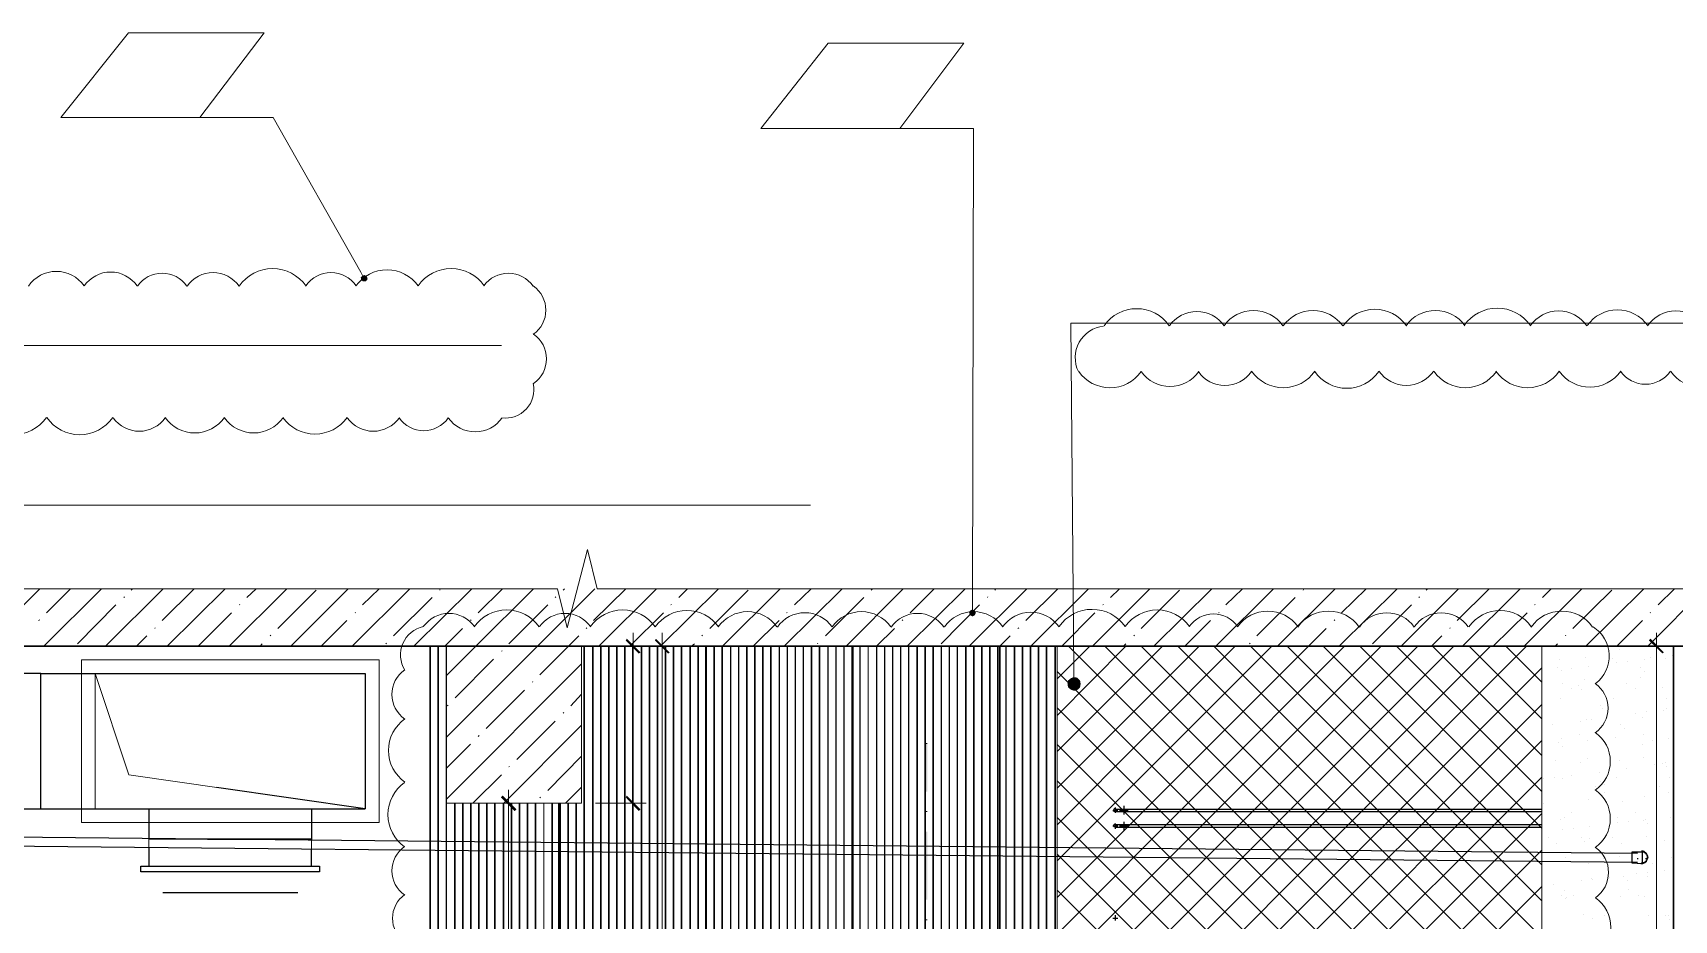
# Model space of a CAD drawing. Header units: millimetres. Extents: x -356862 to 418287, y 0 to 839748.
# Drawn here: x 401049 to 407259, y 763220 to 766574 of the extents above; entities that cross this region are included whole.
import ezdxf

# ---------------------------------------------------------------- set-up
doc = ezdxf.new("R2010")
doc.units = ezdxf.units.MM
doc.layers.add('PDF _Геометрия', color=7, linetype='Continuous', true_color=0xbababa)
doc.layers.add('PDF _Сплошная заливка', color=7, linetype='Continuous', true_color=0xf50000)

msp = doc.modelspace()

# ---------------------------------------------------------------- linework, layer by layer
at = {"layer": 'PDF _Геометрия', "color": 1, "lineweight": 20}
for points in [[(401155.2763, 766253.7955), (401681.3587, 766253.7955), (401923.833, 766574.2078), (401410.7402, 766574.2078)], [(403803.0082, 766212.6614), (404329.0907, 766212.6614), (404571.5649, 766535.2388), (404058.4721, 766535.2388)]]:
    msp.add_lwpolyline(points, close=True, dxfattribs=at)
for points in [[(402296.2041, 765656.2697), (402289.7093, 765669.2594), (401958.4721, 766253.7955), (401703.0082, 766253.7955), (401332.802, 766253.7955)], [(404604.0391, 764394.1047), (404604.0391, 764407.0944), (404608.369, 766212.6614), (404350.7402, 766212.6614), (403980.534, 766212.6614)]]:
    msp.add_lwpolyline(points, dxfattribs=at)
for points in [[(401443.7671, 765617.7259, 0.520540055), (401243.3764, 765617.7259, 0.520539899), (401032.3796, 765617.1215)], [(402083.0744, 765616.8678, 0.520539998), (401829.4827, 765616.8678, 0.520540103), (401632.691, 765616.484)], [(405777.9877, 765467.1291, 0.520539888), (405556.3166, 765467.1291, 0.520540102), (405349.0692, 765466.4916)], [(405005.7969, 765293.9422, 0.520540086), (405241.9943, 765293.6554, 0.520539929), (405460.1187, 765293.6554)], [(406584.5019, 765294.8652, 0.520539923), (406823.9067, 765294.8652, 0.520539939), (407056.346, 765295.184)], [(402434.7451, 765118.6387, 0.52053993), (402620.9488, 765118.6387, 0.52053993), (402824.6699, 765118.9254)], [(403643.4675, 764328.0343, 0.520539923), (403404.0627, 764328.0343, 0.520539925), (403158.0307, 764328.353)], [(404294.9364, 764328.3199, 0.520539888), (404073.2653, 764328.3199, 0.520540102), (403866.02, 764327.6825)], [(405424.899, 764329.2761, 0.520539885), (405181.9474, 764329.2761, 0.520539882), (404931.5878, 764329.5948)], [(406960.5913, 763079.3933, 0.520540001), (406960.5913, 763304.6112, 0.520539847), (406961.1626, 763494.7203)]]:
    msp.add_lwpolyline(points, format="xyb", dxfattribs=at)
at = {"layer": 'PDF _Геометрия', "color": 251, "lineweight": 20, "true_color": 0x545454}
for points in [[(404987.235, 764138.6408), (404987.235, 764164.6202), (404976.4103, 765476.579), (405071.668, 765476.579), (409524.967, 765476.579)], [(399245.7917, 763952.4553), (399250.1216, 763976.2697), (399544.5546, 765392.146), (399696.101, 765392.146), (402822.2866, 765392.146)], [(400568.5752, 763227.1975), (400568.5752, 763253.1769), (400568.5752, 764788.1254), (400722.2866, 764788.1254), (403991.3587, 764788.1254)]]:
    msp.add_lwpolyline(points, dxfattribs=at)
at = {"layer": 'PDF _Геометрия', "color": 7, "lineweight": 5}
msp.add_lwpolyline([(408306.101, 764472.0429), (408217.3381, 764472.0429), (403183.833, 764472.0429), (403147.0288, 764621.4243), (403071.2556, 764324.8264), (403034.4515, 764472.0429), (398000.9464, 764472.0429), (397912.1835, 764472.0429)], dxfattribs=at)
at = {"layer": 'PDF _Геометрия', "color": 7, "lineweight": 9}
for points in [[(400858.6783, 764255.548), (401075.1732, 764472.0429)], [(401090.3278, 764255.548), (401308.9876, 764472.0429)], [(401101.1526, 764381.1151), (401192.0804, 764472.0429)], [(401324.1422, 764255.548), (401542.802, 764472.0429)], [(401421.5649, 764467.713), (401425.8948, 764472.0429)], [(401538.4721, 764352.9707), (401659.7093, 764472.0429)], [(401557.9567, 764255.548), (401776.6165, 764472.0429)], [(401791.7711, 764255.548), (402010.4309, 764472.0429)], [(401858.8845, 764439.5687), (401893.5237, 764472.0429)], [(401975.7917, 764322.6614), (402120.8433, 764467.713)], [(402025.5855, 764255.548), (402242.0804, 764472.0429)], [(402257.235, 764255.548), (402475.8948, 764472.0429)], [(402296.2041, 764411.4243), (402358.9876, 764472.0429)], [(402491.0495, 764255.548), (402709.7093, 764472.0429)], [(402588.4721, 764467.713), (402590.6371, 764472.0429)], [(402724.8639, 764255.548), (402943.5237, 764472.0429)], [(402733.5237, 764381.1151), (402826.6165, 764472.0429)], [(402958.6783, 764255.548), (403175.1732, 764472.0429)], [(403056.101, 764467.713), (403060.4309, 764472.0429)], [(403170.8433, 764352.9707), (403292.0804, 764472.0429)], [(403190.3278, 764255.548), (403408.9876, 764472.0429)], [(403424.1422, 764255.548), (403642.802, 764472.0429)], [(403493.4206, 764439.5687), (403525.8948, 764472.0429)], [(403610.3278, 764322.6614), (403755.3794, 764467.713)], [(403657.9567, 764255.548), (403876.6165, 764472.0429)], [(403891.7711, 764255.548), (404110.4309, 764472.0429)], [(403930.7402, 764411.4243), (403993.5237, 764472.0429)], [(404125.5855, 764255.548), (404342.0804, 764472.0429)], [(404220.8433, 764467.713), (404225.1732, 764472.0429)], [(404357.235, 764255.548), (404575.8948, 764472.0429)], [(404368.0598, 764381.1151), (404458.9876, 764472.0429)], [(404591.0495, 764255.548), (404809.7093, 764472.0429)], [(404688.4721, 764467.713), (404692.802, 764472.0429)], [(404805.3794, 764352.9707), (404926.6165, 764472.0429)], [(404824.8639, 764255.548), (405043.5237, 764472.0429)], [(405058.6783, 764255.548), (405275.1732, 764472.0429)], [(405125.7917, 764439.5687), (405160.4309, 764472.0429)], [(405242.6989, 764322.6614), (405387.7505, 764467.713)], [(405290.3278, 764255.548), (405508.9876, 764472.0429)], [(405524.1422, 764255.548), (405742.802, 764472.0429)], [(405563.1113, 764411.4243), (405625.8948, 764472.0429)], [(405757.9567, 764255.548), (405976.6165, 764472.0429)], [(405855.3794, 764467.713), (405857.5443, 764472.0429)], [(405991.7711, 764255.548), (406210.4309, 764472.0429)], [(406000.4309, 764381.1151), (406093.5237, 764472.0429)], [(406225.5855, 764255.548), (406442.0804, 764472.0429)], [(406320.8433, 764467.713), (406325.1732, 764472.0429)], [(406437.7505, 764352.9707), (406558.9876, 764472.0429)], [(406457.235, 764255.548), (406675.8948, 764472.0429)], [(406691.0495, 764255.548), (406909.7093, 764472.0429)], [(406760.3278, 764439.5687), (406792.802, 764472.0429)], [(406875.0701, 764322.6614), (407022.2866, 764467.713)], [(406924.8639, 764255.548), (407143.5237, 764472.0429)], [(407158.6783, 764255.548), (407375.1732, 764472.0429)], [(407197.6474, 764411.4243), (407260.4309, 764472.0429)], [(401218.0598, 764264.2078), (401363.1113, 764411.4243)], [(401393.4206, 764439.5687), (401395.5855, 764441.7336)], [(401830.7402, 764411.4243), (401832.9051, 764413.5893)], [(402268.0598, 764381.1151), (402270.2247, 764383.28)], [(402413.1113, 764294.5171), (402560.3278, 764439.5687)], [(402850.4309, 764264.2078), (402997.6474, 764411.4243)], [(403025.7917, 764439.5687), (403027.9567, 764441.7336)], [(403463.1113, 764411.4243), (403465.2763, 764413.5893)], [(403900.4309, 764381.1151), (403902.5959, 764383.28)], [(404047.6474, 764294.5171), (404192.6989, 764439.5687)], [(404484.967, 764264.2078), (404630.0185, 764411.4243)], [(404660.3278, 764439.5687), (404662.4928, 764441.7336)], [(405097.6474, 764411.4243), (405099.8123, 764413.5893)], [(405534.967, 764381.1151), (405537.1319, 764383.28)], [(405680.0185, 764294.5171), (405825.0701, 764439.5687)], [(406117.3381, 764264.2078), (406264.5546, 764411.4243)], [(406292.6989, 764439.5687), (406294.8639, 764441.7336)], [(406730.0185, 764411.4243), (406732.1835, 764413.5893)], [(407167.3381, 764381.1151), (407169.5031, 764383.28)], [(401070.8433, 764352.9707), (401075.1732, 764355.1357)], [(401510.3278, 764322.6614), (401512.4928, 764324.8264)], [(401674.8639, 764255.548), (401800.4309, 764381.1151)], [(402140.3278, 764255.548), (402237.7505, 764352.9707)], [(402607.9567, 764255.548), (402675.0701, 764322.6614)], [(402705.3794, 764352.9707), (402707.5443, 764355.1357)], [(403142.6989, 764322.6614), (403144.8639, 764324.8264)], [(403307.235, 764255.548), (403434.967, 764381.1151)], [(403774.8639, 764255.548), (403872.2866, 764352.9707)], [(404240.3278, 764255.548), (404309.6062, 764322.6614)], [(404337.7505, 764352.9707), (404339.9154, 764355.1357)], [(404775.0701, 764322.6614), (404779.4, 764324.8264)], [(404941.7711, 764255.548), (405067.3381, 764381.1151)], [(405407.235, 764255.548), (405504.6577, 764352.9707)], [(405874.8639, 764255.548), (405941.9773, 764322.6614)], [(405972.2866, 764352.9707), (405974.4515, 764355.1357)], [(406409.6062, 764322.6614), (406411.7711, 764324.8264)], [(406574.1422, 764255.548), (406701.8742, 764381.1151)], [(407041.7711, 764255.548), (407139.1938, 764352.9707)], [(401441.0495, 764255.548), (401480.0185, 764294.5171)], [(401908.6783, 764255.548), (401917.3381, 764264.2078)], [(401947.6474, 764294.5171), (401949.8123, 764296.6821)], [(402384.967, 764264.2078), (402387.1319, 764266.3728)], [(403075.5855, 764255.548), (403114.5546, 764294.5171)], [(403541.0495, 764255.548), (403551.8742, 764264.2078)], [(403580.0185, 764294.5171), (403582.1835, 764296.6821)], [(404017.3381, 764264.2078), (404019.5031, 764266.3728)], [(404707.9567, 764255.548), (404746.9257, 764294.5171)], [(405175.5855, 764255.548), (405184.2453, 764264.2078)], [(405214.5546, 764294.5171), (405216.7196, 764296.6821)], [(405651.8742, 764264.2078), (405654.0391, 764266.3728)], [(406340.3278, 764255.548), (406379.2969, 764294.5171)], [(406807.9567, 764255.548), (406816.6165, 764264.2078)], [(406846.9257, 764294.5171), (406849.0907, 764296.6821)], [(406758.1629, 764255.548), (406758.1629, 763976.2697)], [(406758.1629, 763852.8676), (406758.1629, 763610.3934)], [(402614.4515, 763495.6511), (402614.4515, 763662.3522)], [(406758.1629, 763489.1563), (406758.1629, 763244.5171)], [(402614.4515, 763129.7748), (402614.4515, 763374.414)]]:
    msp.add_lwpolyline(points, dxfattribs=at)
at = {"layer": 'PDF _Геометрия', "color": 7, "lineweight": 18}
for points in [[(403320.2247, 763610.3934), (403320.2247, 764305.3419)], [(403430.6371, 762586.3728), (403430.6371, 764305.3419)], [(407191.1526, 760235.2388), (407191.1526, 764305.3419)], [(403177.3381, 764255.548), (403370.0185, 764255.548)], [(403242.2866, 764255.548), (403482.5959, 764255.548)], [(407204.1422, 764255.548), (407139.1938, 764255.548)], [(402848.266, 763712.146), (402848.266, 762586.3728)], [(402986.8227, 763662.3522), (402798.4721, 763662.3522)], [(403177.3381, 763662.3522), (403370.0185, 763662.3522)]]:
    msp.add_lwpolyline(points, dxfattribs=at)
at = {"layer": 'PDF _Геометрия', "color": 7, "lineweight": 30}
msp.add_lwpolyline([(398000.9464, 764255.548), (407370.8433, 764255.548), (407370.8433, 760202.7645), (402614.4515, 760202.7645), (402614.4515, 759958.1254)], dxfattribs=at)
at = {"layer": 'PDF _Геометрия', "color": 5, "lineweight": 5}
for points in [[(402358.9876, 764203.5893), (401233.2144, 764203.5893), (401233.2144, 763588.7439), (402358.9876, 763588.7439)], [(402307.0288, 764151.6305), (402307.0288, 763640.7027), (401412.9051, 763768.4346), (401285.1732, 764151.6305)], [(402307.0288, 763640.7027), (401412.9051, 763768.4346), (401285.1732, 764151.6305), (401285.1732, 763640.7027), (401798.266, 763640.7027)], [(402133.833, 763402.5584), (401458.369, 763402.5584), (401458.369, 763424.2078), (402133.833, 763424.2078)]]:
    msp.add_lwpolyline(points, close=True, dxfattribs=at)
at = {"layer": 'PDF _Геометрия', "color": 254, "lineweight": 5, "true_color": 0xdcdcdc}
for points in [[(402551.668, 760285.0326), (402551.668, 764255.548)], [(402581.9773, 760285.0326), (402581.9773, 764255.548)], [(402612.2866, 760285.0326), (402612.2866, 764255.548)], [(402614.4515, 763662.3522), (402614.4515, 760285.0326), (402614.4515, 764255.548)], [(403134.0391, 760285.0326), (403134.0391, 764255.548)], [(403168.6783, 760285.0326), (403168.6783, 764255.548)], [(403198.9876, 760285.0326), (403198.9876, 764255.548)], [(403229.2969, 760285.0326), (403229.2969, 764255.548)], [(403257.4412, 760285.0326), (403257.4412, 764255.548)], [(403287.7505, 760285.0326), (403287.7505, 764255.548)], [(403318.0598, 760285.0326), (403318.0598, 764255.548)], [(403352.6989, 760285.0326), (403352.6989, 764255.548)], [(403383.0082, 760285.0326), (403383.0082, 764255.548)], [(403413.3175, 760285.0326), (403413.3175, 764255.548)], [(403441.4618, 760285.0326), (403441.4618, 764255.548)], [(403471.7711, 760285.0326), (403471.7711, 764255.548)], [(403502.0804, 760285.0326), (403502.0804, 764255.548)], [(403536.7196, 760285.0326), (403536.7196, 764255.548)], [(403567.0288, 760285.0326), (403567.0288, 764255.548)], [(403597.3381, 760285.0326), (403597.3381, 764255.548)], [(403625.4824, 760285.0326), (403625.4824, 764255.548)], [(403655.7917, 760285.0326), (403655.7917, 764255.548)], [(403690.4309, 760285.0326), (403690.4309, 764255.548)], [(403720.7402, 760285.0326), (403720.7402, 764255.548)], [(403751.0495, 760285.0326), (403751.0495, 764255.548)], [(403779.1938, 760285.0326), (403779.1938, 764255.548)], [(403809.5031, 760285.0326), (403809.5031, 764255.548)], [(403811.668, 760285.0326), (403811.668, 764255.548), (403811.668, 762465.1357)], [(403839.8123, 762465.1357), (403839.8123, 764255.548)], [(403874.4515, 762465.1357), (403874.4515, 764255.548)], [(403904.7608, 762465.1357), (403904.7608, 764255.548)], [(403935.0701, 762465.1357), (403935.0701, 764255.548)], [(403963.2144, 762465.1357), (403963.2144, 764255.548)], [(403993.5237, 762465.1357), (403993.5237, 764255.548)], [(404023.833, 762465.1357), (404023.833, 764255.548)], [(404058.4721, 762465.1357), (404058.4721, 764255.548)], [(404088.7814, 762465.1357), (404088.7814, 764255.548)], [(404119.0907, 762465.1357), (404119.0907, 764255.548)], [(404147.235, 762465.1357), (404147.235, 764255.548)], [(404177.5443, 762465.1357), (404177.5443, 764255.548)], [(404210.0185, 762465.1357), (404210.0185, 764255.548)], [(404242.4928, 762465.1357), (404242.4928, 764255.548)], [(404272.802, 762465.1357), (404272.802, 764255.548)], [(404300.9464, 762465.1357), (404300.9464, 764255.548)], [(404331.2556, 762465.1357), (404331.2556, 764255.548)], [(404361.5649, 762465.1357), (404361.5649, 764255.548)], [(404396.2041, 762465.1357), (404396.2041, 764255.548)], [(404426.5134, 762465.1357), (404426.5134, 764255.548)], [(404456.8227, 762465.1357), (404456.8227, 764255.548)], [(404484.967, 762465.1357), (404484.967, 764255.548)], [(404515.2763, 762465.1357), (404515.2763, 764255.548)], [(404545.5855, 762465.1357), (404545.5855, 764255.548)], [(404580.2247, 762465.1357), (404580.2247, 764255.548)], [(404610.534, 762465.1357), (404610.534, 764255.548)], [(404640.8433, 762465.1357), (404640.8433, 764255.548)], [(404668.9876, 762465.1357), (404668.9876, 764255.548)], [(404699.2969, 762465.1357), (404699.2969, 764255.548)], [(404729.6062, 762465.1357), (404729.6062, 764255.548)], [(404764.2453, 762465.1357), (404764.2453, 764255.548)], [(404794.5546, 762465.1357), (404794.5546, 764255.548)], [(404822.6989, 762465.1357), (404822.6989, 764255.548)], [(404853.0082, 762465.1357), (404853.0082, 764255.548)], [(404883.3175, 762465.1357), (404883.3175, 764255.548)], [(404917.9567, 762465.1357), (404917.9567, 764255.548)], [(402646.9257, 760285.0326), (402646.9257, 763662.3522)], [(402677.235, 760285.0326), (402677.235, 763662.3522)], [(402707.5443, 760285.0326), (402707.5443, 763662.3522)], [(402735.6886, 760285.0326), (402735.6886, 763662.3522)], [(402765.9979, 760285.0326), (402765.9979, 763662.3522)], [(402796.3072, 760285.0326), (402796.3072, 763662.3522)], [(402830.9464, 760285.0326), (402830.9464, 763662.3522)], [(402861.2556, 760285.0326), (402861.2556, 763662.3522)], [(402891.5649, 760285.0326), (402891.5649, 763662.3522)], [(402919.7093, 760285.0326), (402919.7093, 763662.3522)], [(402950.0185, 760285.0326), (402950.0185, 763662.3522)], [(402982.4928, 760285.0326), (402982.4928, 763662.3522)], [(403014.967, 760285.0326), (403014.967, 763662.3522)], [(403045.2763, 760285.0326), (403045.2763, 763662.3522)], [(403073.4206, 760285.0326), (403073.4206, 763662.3522)], [(403103.7299, 760285.0326), (403103.7299, 763662.3522)]]:
    msp.add_lwpolyline(points, dxfattribs=at)
for points in [[(402553.833, 764255.548), (402553.833, 760285.0326)], [(402584.1422, 764255.548), (402584.1422, 760285.0326)], [(403136.2041, 764255.548), (403136.2041, 760285.0326)], [(403166.5134, 764255.548), (403166.5134, 760285.0326)], [(403196.8227, 764255.548), (403196.8227, 760285.0326)], [(403227.1319, 764255.548), (403227.1319, 760285.0326)], [(403259.6062, 764255.548), (403259.6062, 760285.0326)], [(403289.9154, 764255.548), (403289.9154, 760285.0326)], [(403320.2247, 764255.548), (403320.2247, 760285.0326)], [(403350.534, 764255.548), (403350.534, 760285.0326)], [(403380.8433, 764255.548), (403380.8433, 760285.0326)], [(403411.1526, 764255.548), (403411.1526, 760285.0326)], [(403443.6268, 764255.548), (403443.6268, 760285.0326)], [(403473.9361, 764255.548), (403473.9361, 760285.0326)], [(403504.2453, 764255.548), (403504.2453, 760285.0326)], [(403534.5546, 764255.548), (403534.5546, 760285.0326)], [(403564.8639, 764255.548), (403564.8639, 760285.0326)], [(403595.1732, 764255.548), (403595.1732, 760285.0326)], [(403627.6474, 764255.548), (403627.6474, 760285.0326)], [(403657.9567, 764255.548), (403657.9567, 760285.0326)], [(403688.266, 764255.548), (403688.266, 760285.0326)], [(403718.5752, 764255.548), (403718.5752, 760285.0326)], [(403748.8845, 764255.548), (403748.8845, 760285.0326)], [(403781.3587, 764255.548), (403781.3587, 760285.0326)], [(403841.9773, 764255.548), (403841.9773, 762465.1357)], [(403872.2866, 764255.548), (403872.2866, 762465.1357)], [(403902.5959, 764255.548), (403902.5959, 762465.1357)], [(403932.9051, 764255.548), (403932.9051, 762465.1357)], [(403965.3794, 764255.548), (403965.3794, 762465.1357)], [(403995.6886, 764255.548), (403995.6886, 762465.1357)], [(404025.9979, 764255.548), (404025.9979, 762465.1357)], [(404056.3072, 764255.548), (404056.3072, 762465.1357)], [(404086.6165, 764255.548), (404086.6165, 762465.1357)], [(404116.9257, 764255.548), (404116.9257, 762465.1357)], [(404149.4, 764255.548), (404149.4, 762465.1357)], [(404179.7093, 764255.548), (404179.7093, 762465.1357)], [(404210.0185, 764255.548), (404210.0185, 762465.1357)], [(404240.3278, 764255.548), (404240.3278, 762465.1357)], [(404270.6371, 764255.548), (404270.6371, 762465.1357)], [(404303.1113, 764255.548), (404303.1113, 762465.1357)], [(404333.4206, 764255.548), (404333.4206, 762465.1357)], [(404363.7299, 764255.548), (404363.7299, 762465.1357)], [(404394.0391, 764255.548), (404394.0391, 762465.1357)], [(404424.3484, 764255.548), (404424.3484, 762465.1357)], [(404454.6577, 764255.548), (404454.6577, 762465.1357)], [(404487.1319, 764255.548), (404487.1319, 762465.1357)], [(404517.4412, 764255.548), (404517.4412, 762465.1357)], [(404547.7505, 764255.548), (404547.7505, 762465.1357)], [(404578.0598, 764255.548), (404578.0598, 762465.1357)], [(404608.369, 764255.548), (404608.369, 762465.1357)], [(404638.6783, 764255.548), (404638.6783, 762465.1357)], [(404671.1526, 764255.548), (404671.1526, 762465.1357)], [(404701.4618, 764255.548), (404701.4618, 762465.1357)], [(404731.7711, 764255.548), (404731.7711, 762465.1357)], [(404762.0804, 764255.548), (404762.0804, 762465.1357)], [(404792.3897, 764255.548), (404792.3897, 762465.1357)], [(404824.8639, 764255.548), (404824.8639, 762465.1357)], [(404855.1732, 764255.548), (404855.1732, 762465.1357)], [(404885.4824, 764255.548), (404885.4824, 762465.1357)], [(404915.7917, 764255.548), (404915.7917, 762465.1357)], [(402644.7608, 763662.3522), (402644.7608, 760285.0326)], [(402675.0701, 763662.3522), (402675.0701, 760285.0326)], [(402705.3794, 763662.3522), (402705.3794, 760285.0326)], [(402737.8536, 763662.3522), (402737.8536, 760285.0326)], [(402768.1629, 763662.3522), (402768.1629, 760285.0326)], [(402798.4721, 763662.3522), (402798.4721, 760285.0326)], [(402828.7814, 763662.3522), (402828.7814, 760285.0326)], [(402859.0907, 763662.3522), (402859.0907, 760285.0326)], [(402889.4, 763662.3522), (402889.4, 760285.0326)], [(402921.8742, 763662.3522), (402921.8742, 760285.0326)], [(402952.1835, 763662.3522), (402952.1835, 760285.0326)], [(402982.4928, 763662.3522), (402982.4928, 760285.0326)], [(403012.802, 763662.3522), (403012.802, 760285.0326)], [(403043.1113, 763662.3522), (403043.1113, 760285.0326)], [(403075.5855, 763662.3522), (403075.5855, 760285.0326)], [(403105.8948, 763662.3522), (403105.8948, 760285.0326)]]:
    msp.add_lwpolyline(points, close=True, dxfattribs=at)
at = {"layer": 'PDF _Геометрия', "color": 250, "lineweight": 5, "true_color": 0x383e42}
for points in [[(402614.4515, 764145.1357), (402724.8639, 764255.548)], [(402614.4515, 763911.3212), (402958.6783, 764255.548)], [(402646.9257, 764060.7027), (402791.9773, 764205.7542)], [(402822.2866, 764236.0635), (402824.4515, 764238.2285)], [(402967.3381, 764147.3006), (403075.5855, 764255.548)], [(402614.4515, 763677.5068), (403125.3794, 764188.4346)], [(402763.833, 763943.7955), (402908.8845, 764088.847)], [(402939.1938, 764119.1563), (402941.3587, 764121.3212)], [(403084.2453, 764030.3934), (403125.3794, 764073.6924)], [(402616.6165, 764030.3934), (402620.9464, 764032.5584)], [(402830.9464, 763662.3522), (403125.3794, 763956.7852)], [(402880.7402, 763826.8882), (403025.7917, 763971.9398)], [(403056.101, 764002.2491), (403058.266, 764004.414)], [(402614.4515, 763794.414), (402705.3794, 763885.3419)], [(402733.5237, 763913.4862), (402737.8536, 763917.8161)], [(402997.6474, 763709.981), (403125.3794, 763839.8779)], [(402714.0391, 763662.3522), (402822.2866, 763768.4346)], [(402850.4309, 763798.7439), (402852.5959, 763800.9089)], [(403064.7608, 763662.3522), (403125.3794, 763722.9707)], [(402967.3381, 763681.8367), (402969.5031, 763684.0017)]]:
    msp.add_lwpolyline(points, dxfattribs=at)
at = {"layer": 'PDF _Геометрия', "color": 7, "lineweight": 13}
msp.add_lwpolyline([(403125.3794, 763662.3522), (403125.3794, 764255.548), (402614.4515, 764255.548), (402614.4515, 763662.3522)], close=True, dxfattribs=at)
at = {"layer": 'PDF _Геометрия', "color": 150, "lineweight": 30, "true_color": 0x0080ff}
for points in [[(403125.3794, 764255.548), (404946.101, 764255.548)], [(403595.1732, 760285.0326), (403595.1732, 764255.548)], [(404151.5649, 762465.1357), (404151.5649, 764255.548)], [(404707.9567, 762465.1357), (404707.9567, 764255.548)], [(403038.7814, 760285.0326), (403038.7814, 763662.3522)]]:
    msp.add_lwpolyline(points, dxfattribs=at)
at = {"layer": 'PDF _Геометрия', "color": 20, "lineweight": 5, "true_color": 0xe65319}
for points in [[(404924.4515, 764132.146), (405047.8536, 764255.548)], [(404924.4515, 763993.5893), (405184.2453, 764255.548)], [(404924.4515, 763857.1975), (405322.802, 764255.548)], [(404924.4515, 763718.6408), (405461.3587, 764255.548)], [(404924.4515, 763580.0841), (405597.7505, 764255.548)], [(404924.4515, 763443.6924), (405736.3072, 764255.548)], [(404924.4515, 763305.1357), (405874.8639, 764255.548)], [(404924.4515, 763166.579), (406011.2556, 764255.548)], [(404924.4515, 763030.1872), (406149.8123, 764255.548)], [(406277.5443, 762945.7542), (404967.7505, 764255.548)], [(404978.5752, 762945.7542), (406288.369, 764255.548)], [(406413.9361, 762945.7542), (405104.1422, 764255.548)], [(405114.967, 762945.7542), (406424.7608, 764255.548)], [(406552.4928, 762945.7542), (405242.6989, 764255.548)], [(405253.5237, 762945.7542), (406563.3175, 764255.548)], [(406691.0495, 762945.7542), (405381.2556, 764255.548)], [(405392.0804, 762945.7542), (406699.7093, 764255.548)], [(406758.1629, 763015.0326), (405517.6474, 764255.548)], [(406758.1629, 763153.5893), (405656.2041, 764255.548)], [(406758.1629, 763292.146), (405794.7608, 764255.548)], [(406758.1629, 763428.5377), (405931.1526, 764255.548)], [(406758.1629, 763567.0944), (406069.7093, 764255.548)], [(406758.1629, 763705.6511), (406208.266, 764255.548)], [(406758.1629, 763842.0429), (406344.6577, 764255.548)], [(406758.1629, 763980.5996), (406483.2144, 764255.548)], [(406758.1629, 764119.1563), (406621.7711, 764255.548)], [(406138.9876, 762945.7542), (404924.4515, 764160.2903)], [(405528.4721, 762945.7542), (406758.1629, 764173.28)], [(406000.4309, 762945.7542), (404924.4515, 764021.7336)], [(405667.0288, 762945.7542), (406758.1629, 764034.7233)], [(405805.5855, 762945.7542), (406758.1629, 763898.3315)], [(405864.0391, 762945.7542), (404924.4515, 763883.1769)], [(405725.4824, 762945.7542), (404924.4515, 763746.7852)], [(405941.9773, 762945.7542), (406758.1629, 763759.7748)], [(405586.9257, 762945.7542), (404924.4515, 763608.2285)], [(406080.534, 762945.7542), (406758.1629, 763623.3831)], [(405450.534, 762945.7542), (404924.4515, 763469.6718)], [(406219.0907, 762945.7542), (406758.1629, 763484.8264)], [(405311.9773, 762945.7542), (404924.4515, 763333.28)], [(406355.4824, 762945.7542), (406758.1629, 763346.2697)]]:
    msp.add_lwpolyline(points, dxfattribs=at)
at = {"layer": 'PDF _Геометрия', "color": 7, "lineweight": 20}
msp.add_lwpolyline([(406758.1629, 764255.548), (404924.4515, 764255.548), (404924.4515, 762945.7542), (406758.1629, 762945.7542)], close=True, dxfattribs=at)
at = {"layer": 'PDF _Геометрия', "color": 24, "lineweight": 18, "true_color": 0xa12502}
for points in [[(406823.1113, 764205.7542), (406823.1113, 764205.7542)], [(406924.8639, 764214.414), (406924.8639, 764214.414)], [(407026.6165, 764210.0841), (407026.6165, 764210.0841)], [(407052.5959, 764244.7233), (407052.5959, 764244.7233)], [(407080.7402, 764197.0944), (407080.7402, 764197.0944)], [(407145.6886, 764205.7542), (407145.6886, 764205.7542)], [(407167.3381, 764214.414), (407167.3381, 764214.414)], [(407225.7917, 764207.9192), (407225.7917, 764207.9192)], [(407251.7711, 764220.9089), (407251.7711, 764220.9089)], [(406818.7814, 764175.445), (406818.7814, 764175.445)], [(406831.7711, 764164.6202), (406831.7711, 764164.6202)], [(406870.7402, 764171.1151), (406870.7402, 764171.1151)], [(406935.6886, 764177.6099), (406935.6886, 764177.6099)], [(407041.7711, 764192.7645), (407041.7711, 764192.7645)], [(407130.534, 764173.28), (407130.534, 764173.28)], [(407132.6989, 764136.4759), (407132.6989, 764136.4759)], [(407145.6886, 764160.2903), (407145.6886, 764160.2903)], [(406836.101, 764114.8264), (406836.101, 764114.8264)], [(406868.5752, 764095.3419), (406868.5752, 764095.3419)], [(406896.7196, 764106.1666), (406896.7196, 764106.1666)], [(406909.7093, 764093.1769), (406909.7093, 764093.1769)], [(406920.534, 764127.8161), (406920.534, 764127.8161)], [(407078.5752, 764114.8264), (407078.5752, 764114.8264)], [(407111.0495, 764095.3419), (407111.0495, 764095.3419)], [(407212.802, 764097.5068), (407212.802, 764097.5068)], [(406827.4412, 764056.3728), (406827.4412, 764056.3728)], [(406978.9876, 764030.3934), (406978.9876, 764030.3934)], [(406987.6474, 764019.5687), (406987.6474, 764019.5687)], [(407030.9464, 764058.5377), (407030.9464, 764058.5377)], [(407217.1319, 764013.0738), (407217.1319, 764013.0738)], [(407230.1216, 764058.5377), (407230.1216, 764058.5377)], [(407230.1216, 764019.5687), (407230.1216, 764019.5687)], [(406797.1319, 763958.9501), (406797.1319, 763958.9501)], [(406903.2144, 763971.9398), (406903.2144, 763971.9398)], [(406927.0288, 763978.4346), (406927.0288, 763978.4346)], [(406944.3484, 763978.4346), (406944.3484, 763978.4346)], [(407007.1319, 763987.0944), (407007.1319, 763987.0944)], [(407056.9257, 763958.9501), (407056.9257, 763958.9501)], [(407113.2144, 764000.0841), (407113.2144, 764000.0841)], [(407137.0288, 763987.0944), (407137.0288, 763987.0944)], [(407154.3484, 764006.579), (407154.3484, 764006.579)], [(406820.9464, 763889.6718), (406820.9464, 763889.6718)], [(406831.7711, 763906.9913), (406831.7711, 763906.9913)], [(406898.8845, 763919.981), (406898.8845, 763919.981)], [(406931.3587, 763898.3315), (406931.3587, 763898.3315)], [(407035.2763, 763909.1563), (407035.2763, 763909.1563)], [(407069.9154, 763945.9604), (407069.9154, 763945.9604)], [(407141.3587, 763919.981), (407141.3587, 763919.981)], [(407175.9979, 763900.4965), (407175.9979, 763900.4965)], [(407236.6165, 763906.9913), (407236.6165, 763906.9913)], [(406807.9567, 763822.5584), (406807.9567, 763822.5584)], [(406836.101, 763876.6821), (406836.101, 763876.6821)], [(406931.3587, 763829.0532), (406931.3587, 763829.0532)], [(407050.4309, 763824.7233), (407050.4309, 763824.7233)], [(407139.1938, 763883.1769), (407139.1938, 763883.1769)], [(407141.3587, 763835.548), (407141.3587, 763835.548)], [(406868.5752, 763766.2697), (406868.5752, 763766.2697)], [(406903.2144, 763816.0635), (406903.2144, 763816.0635)], [(406974.6577, 763779.2594), (406974.6577, 763779.2594)], [(407015.7917, 763785.7542), (407015.7917, 763785.7542)], [(407078.5752, 763794.414), (407078.5752, 763794.414)], [(407184.6577, 763807.4037), (407184.6577, 763807.4037)], [(407214.967, 763811.7336), (407214.967, 763811.7336)], [(407225.7917, 763813.8986), (407225.7917, 763813.8986)], [(407230.1216, 763798.7439), (407230.1216, 763798.7439)], [(406764.6577, 763753.28), (406764.6577, 763753.28)], [(406805.7917, 763757.6099), (406805.7917, 763757.6099)], [(406836.101, 763755.445), (406836.101, 763755.445)], [(406961.668, 763725.1357), (406961.668, 763725.1357)], [(406981.1526, 763744.6202), (406981.1526, 763744.6202)], [(406994.1422, 763703.4862), (406994.1422, 763703.4862)], [(406996.3072, 763731.6305), (406996.3072, 763731.6305)], [(407041.7711, 763759.7748), (407041.7711, 763759.7748)], [(407204.1422, 763725.1357), (407204.1422, 763725.1357)], [(407238.7814, 763703.4862), (407238.7814, 763703.4862)], [(407240.9464, 763757.6099), (407240.9464, 763757.6099)], [(406762.4928, 763662.3522), (406762.4928, 763662.3522)], [(406935.6886, 763677.5068), (406935.6886, 763677.5068)], [(407063.4206, 763668.847), (407063.4206, 763668.847)], [(407145.6886, 763686.1666), (407145.6886, 763686.1666)], [(406829.6062, 763599.5687), (406829.6062, 763599.5687)], [(406842.5959, 763606.0635), (406842.5959, 763606.0635)], [(406870.7402, 763627.713), (406870.7402, 763627.713)], [(407046.101, 763608.2285), (407046.101, 763608.2285)], [(407046.101, 763588.7439), (407046.101, 763588.7439)], [(407087.235, 763593.0738), (407087.235, 763593.0738)], [(407113.2144, 763627.713), (407113.2144, 763627.713)], [(407141.3587, 763597.4037), (407141.3587, 763597.4037)], [(407150.0185, 763601.7336), (407150.0185, 763601.7336)], [(407156.5134, 763584.414), (407156.5134, 763584.414)], [(407245.2763, 763608.2285), (407245.2763, 763608.2285)], [(406781.9773, 763530.2903), (406781.9773, 763530.2903)], [(406836.101, 763560.5996), (406836.101, 763560.5996)], [(406877.235, 763564.9295), (406877.235, 763564.9295)], [(406907.5443, 763530.2903), (406907.5443, 763530.2903)], [(406920.534, 763515.1357), (406920.534, 763515.1357)], [(406940.0185, 763573.5893), (406940.0185, 763573.5893)], [(406940.0185, 763528.1254), (406940.0185, 763528.1254)], [(407024.4515, 763530.2903), (407024.4515, 763530.2903)], [(407152.1835, 763534.6202), (407152.1835, 763534.6202)], [(407223.6268, 763521.6305), (407223.6268, 763521.6305)], [(406814.4515, 763508.6408), (406814.4515, 763508.6408)], [(406846.9257, 763456.6821), (406846.9257, 763456.6821)], [(406989.8123, 763454.5171), (406989.8123, 763454.5171)], [(407050.4309, 763458.847), (407050.4309, 763458.847)], [(407059.0907, 763508.6408), (407059.0907, 763508.6408)], [(407249.6062, 763456.6821), (407249.6062, 763456.6821)], [(406933.5237, 763432.8676), (406933.5237, 763432.8676)], [(407117.5443, 763396.0635), (407117.5443, 763396.0635)], [(407158.6783, 763400.3934), (407158.6783, 763400.3934)], [(407175.9979, 763432.8676), (407175.9979, 763432.8676)], [(407221.4618, 763409.0532), (407221.4618, 763409.0532)], [(406803.6268, 763354.9295), (406803.6268, 763354.9295)], [(406844.7608, 763333.28), (406844.7608, 763333.28)], [(406909.7093, 763367.9192), (406909.7093, 763367.9192)], [(406946.5134, 763378.7439), (406946.5134, 763378.7439)], [(406948.6783, 763372.2491), (406948.6783, 763372.2491)], [(407013.6268, 763380.9089), (407013.6268, 763380.9089)], [(407065.5855, 763383.0738), (407065.5855, 763383.0738)], [(407080.7402, 763370.0841), (407080.7402, 763370.0841)], [(407087.235, 763335.445), (407087.235, 763335.445)], [(407156.5134, 763385.2388), (407156.5134, 763385.2388)], [(406831.7711, 763313.7955), (406831.7711, 763313.7955)], [(406846.9257, 763300.8058), (406846.9257, 763300.8058)], [(406851.2556, 763305.1357), (406851.2556, 763305.1357)], [(406879.4, 763313.7955), (406879.4, 763313.7955)], [(407056.9257, 763307.3006), (407056.9257, 763307.3006)], [(407121.8742, 763313.7955), (407121.8742, 763313.7955)], [(407147.8536, 763307.3006), (407147.8536, 763307.3006)], [(407256.101, 763307.3006), (407256.101, 763307.3006)], [(406914.0391, 763240.1872), (406914.0391, 763240.1872)], [(406950.8433, 763227.1975), (406950.8433, 763227.1975)], [(406996.3072, 763238.0223), (406996.3072, 763238.0223)], [(407160.8433, 763235.8573), (407160.8433, 763235.8573)], [(407225.7917, 763235.8573), (407225.7917, 763235.8573)], [(407238.7814, 763238.0223), (407238.7814, 763238.0223)], [(407240.9464, 763222.8676), (407240.9464, 763222.8676)]]:
    msp.add_lwpolyline(points, dxfattribs=at)
at = {"layer": 'PDF _Геометрия', "color": 171, "lineweight": 30, "true_color": 0x7f7fff}
msp.add_lwpolyline([(407370.8433, 760285.0326), (407256.101, 760285.0326), (407256.101, 764255.548)], dxfattribs=at)
at = {"layer": 'PDF _Геометрия', "color": 252, "lineweight": 25, "true_color": 0x989898}
for points in [[(401079.5031, 764151.6305), (400800.2247, 764151.6305)], [(401079.5031, 763640.7027), (401079.5031, 764151.6305), (401131.4618, 764151.6305), (402307.0288, 764151.6305), (402307.0288, 763640.7027), (401744.1422, 763720.8058)], [(403320.2247, 763742.4553), (403320.2247, 764151.6305)], [(400750.4309, 763640.7027), (400800.2247, 763640.7027), (401079.5031, 763640.7027), (401131.4618, 763640.7027), (402307.0288, 763640.7027)], [(401488.6783, 763640.7027), (401488.6783, 763528.1254)], [(402103.5237, 763640.7027), (402103.5237, 763525.9604), (401709.5031, 763525.9604), (402103.5237, 763525.9604), (402103.5237, 763521.6305)], [(405145.2763, 763625.548), (405145.2763, 763645.0326)], [(405145.2763, 763629.8779), (405147.4412, 763629.8779), (405149.6062, 763629.8779), (405151.7711, 763629.8779), (405153.9361, 763629.8779), (405156.101, 763629.8779), (405158.266, 763629.8779), (405160.4309, 763629.8779), (405162.5959, 763629.8779), (405164.7608, 763629.8779), (405164.7608, 763634.2078), (405164.7608, 763638.5377), (405162.5959, 763638.5377), (405160.4309, 763638.5377), (405158.266, 763638.5377), (405156.101, 763638.5377), (405153.9361, 763638.5377), (405151.7711, 763638.5377), (405149.6062, 763638.5377), (405147.4412, 763638.5377), (405145.2763, 763638.5377)], [(406758.1629, 763638.5377), (405164.7608, 763638.5377), (405164.7608, 763634.2078), (405164.7608, 763629.8779), (406758.1629, 763629.8779)], [(405177.7505, 763619.0532), (405177.7505, 763651.5274)], [(405134.4515, 763634.2078), (405153.9361, 763634.2078)], [(405134.4515, 763575.7542), (405153.9361, 763575.7542)], [(405145.2763, 763564.9295), (405145.2763, 763584.414)], [(405145.2763, 763571.4243), (405147.4412, 763571.4243), (405149.6062, 763571.4243), (405151.7711, 763571.4243), (405153.9361, 763571.4243), (405156.101, 763571.4243), (405158.266, 763571.4243), (405160.4309, 763571.4243), (405162.5959, 763571.4243), (405164.7608, 763571.4243), (405164.7608, 763575.7542), (405164.7608, 763580.0841), (405162.5959, 763580.0841), (405160.4309, 763580.0841), (405158.266, 763580.0841), (405156.101, 763580.0841), (405153.9361, 763580.0841), (405151.7711, 763580.0841), (405149.6062, 763580.0841), (405147.4412, 763580.0841), (405145.2763, 763580.0841)], [(405160.4309, 763634.2078), (405192.9051, 763634.2078)], [(405160.4309, 763575.7542), (405192.9051, 763575.7542)], [(406758.1629, 763580.0841), (405164.7608, 763580.0841), (405164.7608, 763575.7542), (405164.7608, 763571.4243), (406758.1629, 763571.4243)], [(405177.7505, 763558.4346), (405177.7505, 763590.9089)], [(407119.7093, 763471.8367), (400581.5649, 763536.7852)], [(400549.0907, 763504.3109), (407119.7093, 763439.3625)], [(401488.6783, 763495.6511), (401488.6783, 763424.2078)], [(402103.5237, 763424.2078), (402103.5237, 763489.1563)], [(407158.6783, 763456.6821), (407158.6783, 763454.5171), (407158.6783, 763456.6821), (407158.6783, 763458.847), (407158.6783, 763461.012), (407158.6783, 763463.1769), (407156.5134, 763463.1769), (407156.5134, 763465.3419), (407156.5134, 763467.5068), (407154.3484, 763467.5068), (407154.3484, 763469.6718), (407152.1835, 763469.6718), (407152.1835, 763471.8367), (407150.0185, 763471.8367), (407150.0185, 763474.0017), (407147.8536, 763474.0017), (407145.6886, 763476.1666), (407143.5237, 763476.1666), (407141.3587, 763476.1666), (407141.3587, 763478.3315), (407139.1938, 763478.3315), (407137.0288, 763478.3315), (407137.0288, 763456.6821), (407137.0288, 763432.8676), (407100.2247, 763435.0326), (407100.2247, 763456.6821), (407100.2247, 763478.3315), (407137.0288, 763478.3315), (407137.0288, 763456.6821), (407137.0288, 763432.8676)], [(407119.7093, 763454.5171), (407119.7093, 763450.1872)], [(407152.1835, 763450.1872), (407152.1835, 763454.5171)], [(402051.5649, 763322.4553), (401540.6371, 763322.4553)], [(405134.4515, 763227.1975), (405153.9361, 763227.1975)], [(405145.2763, 763218.5377), (405145.2763, 763238.0223)]]:
    msp.add_lwpolyline(points, dxfattribs=at)
at = {"layer": 'PDF _Геометрия', "color": 1, "lineweight": 0}
for points in [[(404426.5134, 763887.5068), (404433.0082, 763887.5068)], [(404426.5134, 763629.8779), (404433.0082, 763629.8779)], [(404426.5134, 763220.7027), (404433.0082, 763220.7027)]]:
    msp.add_lwpolyline(points, dxfattribs=at)
at = {"layer": 'PDF _Геометрия', "color": 252, "lineweight": 25, "true_color": 0x989898}
for points in [[(405144.4142, 763641.1116, 0.481406858), (405137.8002, 763635.8342, 0.414213002), (405143.2126, 763630.4219)], [(405144.4142, 763582.6558, 0.481406869), (405137.8002, 763577.3784, 0.414212997), (405143.2126, 763571.9661)], [(407156.4226, 763450.574, -0.145496021), (407148.7619, 763440.1739, 0.025944571), (407150.5654, 763441.6918)], [(407154.6462, 763446.7883, 0.211926544), (407156.7334, 763465.1125, -0.073860993), (407157.7753, 763458.0753, -0.075210519), (407156.6912, 763451.362)], [(407145.733, 763438.2383, 0.025986043), (407147.7567, 763439.4554, -0.152404774), (407134.8178, 763435.5711, 0.066540353), (407140.7974, 763436.3088)]]:
    msp.add_lwpolyline(points, format="xyb", dxfattribs=at)
at = {"layer": 'PDF _Геометрия', "color": 5, "lineweight": 5}
for points in [[(401488.6783, 763424.2078), (401488.6783, 763525.9604), (402103.5237, 763525.9604), (402103.5237, 763424.2078)], [(402051.5649, 763322.4553), (401540.6371, 763322.4553)]]:
    msp.add_lwpolyline(points, dxfattribs=at)
at = {"layer": 'PDF _Геометрия', "color": 252, "lineweight": 25, "true_color": 0x989898}
msp.add_lwpolyline([(402133.833, 763402.5584), (401458.369, 763402.5584), (401458.369, 763424.2078), (402133.833, 763424.2078)], close=True, dxfattribs=at)
at = {"layer": 'PDF _Геометрия', "color": 1, "lineweight": 20}
for centre, radius, start, end in [((401538.4259, 765551.8919), 113.6598, 35.00244518, 144.99755482), ((402177.1121, 765551.8918), 115.8248, 35.00245265, 144.99754735), ((402389.2859, 765534.5723), 143.969, 35.00243117, 144.99756883), ((402631.7689, 765530.2413), 152.6289, 35.00244954, 144.99755046), ((402848.2725, 765551.8918), 113.6598, 34.59047335, 144.59105172), ((402878.584, 765525.9114), 111.4948, 305.00243261, 54.99756739), ((405225.4829, 765380.8543), 150.4639, 35.00244563, 144.99755437), ((405892.3156, 765387.3492), 137.4742, 35.00243875, 144.99756125), ((406126.1389, 765383.0193), 146.134, 35.00244578, 144.99755422), ((406355.6322, 765389.5141), 135.3093, 35.00244902, 144.99755098), ((406589.4555, 765380.8543), 152.6289, 35.00244954, 144.99755046), ((406821.116, 765391.6791), 130.9794, 35.00244534, 144.99755466), ((407044.1122, 765387.3492), 139.6392, 35.00244322, 144.99755678), ((407264.9458, 765391.6791), 130.9794, 35.00244534, 144.99755466), ((405112.9012, 765346.2129), 120.1547, 96.02601937, 206.02659034), ((402878.584, 765341.883), 113.6598, 305.00244519, 54.99755483), ((405558.9003, 765363.5336), 122.3196, 215.00243391, 324.99756608), ((405779.7339, 765378.6894), 146.134, 215.00244578, 324.99755422), ((406020.0498, 765378.6894), 148.299, 215.00244921, 324.99755079), ((406245.2132, 765367.8635), 126.6495, 215.00242972, 324.99757028), ((406468.2139, 765376.5244), 143.969, 215.00243117, 324.99756883), ((407150.2013, 765361.3687), 115.8248, 215.00245265, 324.99754735), ((407360.208, 765374.3595), 139.6392, 215.00244322, 324.99755678), ((402837.4478, 765224.9715), 107.165, 262.41944352, 12.42003599), ((400975.5173, 765207.6508), 152.6289, 215.00244954, 324.99755046), ((401226.6601, 765207.6508), 152.6289, 215.00244954, 324.99755046), ((401451.8235, 765188.1662), 120.1546, 215.00242959, 324.99757041), ((401661.8324, 765198.9909), 137.4742, 215.00243875, 324.99756125), ((401884.8309, 765196.826), 135.3093, 215.00244902, 324.99755098), ((402116.4914, 765205.4858), 148.299, 215.00244921, 324.99755079), ((402337.3249, 765188.1662), 120.1546, 215.00242959, 324.99757041), ((402841.7777, 764242.0452), 150.4639, 35.00244563, 144.99755437), ((403753.2585, 764250.705), 135.3093, 35.00244902, 144.99755098), ((404608.4483, 764250.705), 135.3093, 35.00244902, 144.99755098), ((404824.952, 764252.8699), 130.9794, 35.00244534, 144.99755466), ((405721.2781, 764248.54), 139.6392, 35.00244322, 144.99755678), ((405950.7714, 764246.3751), 141.8041, 35.00244437, 144.99755563), ((406171.605, 764255.0349), 126.6495, 35.00242972, 144.99757028), ((406377.2817, 764257.1998), 124.4846, 35.00244521, 144.99755479), ((406600.2824, 764246.3751), 143.969, 35.00243117, 144.99756883), ((406834.1056, 764246.3751), 141.8041, 35.00244437, 144.99755563), ((402549.4986, 764222.5596), 109.3299, 101.82128593, 211.821913), ((402623.1091, 764261.5297), 117.9897, 35.00245319, 144.99754681), ((403062.6113, 764261.5297), 117.9897, 35.00245317, 144.99754683), ((404396.2746, 764257.1999), 122.3196, 35.00243391, 144.99756609), ((405515.597, 764265.8596), 111.4948, 35.0024326, 144.9975674), ((406881.7345, 764218.2297), 130.9794, 307.28760347, 57.288222), ((402521.3521, 764073.1726), 113.6598, 125.00244517, 234.99755483), ((406894.7242, 764021.2116), 113.6598, 305.00244517, 54.99755483), ((402540.8389, 763860.9989), 146.134, 125.00244579, 234.99755421), ((406883.9017, 763819.8626), 133.1443, 305.00244525, 54.99755475), ((402540.8389, 763618.5147), 148.299, 125.00244921, 234.99755079), ((406883.9017, 763603.359), 133.1443, 305.00244525, 54.99755475), ((402519.1872, 763406.3409), 111.4948, 125.00243259, 234.9975674), ((402519.1872, 763226.6425), 109.3299, 125.00243322, 234.99756677)]:
    msp.add_arc(centre, radius, start, end, dxfattribs=at)
at = {"layer": 'PDF _Геометрия', "color": 252, "lineweight": 25, "true_color": 0x989898}
for centre, radius, start, end in [((407135.0445, 763456.137), 22.7319, 262.26559629, 344.42693818), ((407135.0444, 763458.3018), 22.7321, 55.26134991, 89.42861808), ((407135.0444, 763458.3019), 22.7321, 18.68235821, 50.63594163)]:
    msp.add_arc(centre, radius, start, end, dxfattribs=at)
at = {"layer": 'PDF _Сплошная заливка', "color": 1, "transparency": 33554559}
for points in [[(402296.2041, 765656.2697), (402302.6989, 765645.445), (402289.7093, 765649.7748)], [(402302.6989, 765645.445), (402289.7093, 765649.7748), (402291.8742, 765638.9501)], [(402291.8742, 765638.9501), (402298.369, 765634.6202), (402302.6989, 765645.445)], [(402304.8639, 765658.4346), (402296.2041, 765656.2697), (402302.6989, 765645.445)], [(402298.369, 765634.6202), (402302.6989, 765645.445), (402309.1938, 765634.6202)], [(402302.6989, 765645.445), (402313.5237, 765651.9398), (402304.8639, 765658.4346)], [(402315.6886, 765643.28), (402302.6989, 765645.445), (402313.5237, 765651.9398)], [(402309.1938, 765634.6202), (402315.6886, 765643.28), (402302.6989, 765645.445)], [(404604.0391, 764381.1151), (404595.3794, 764389.7748), (404591.0495, 764381.1151)], [(404604.0391, 764394.1047), (404604.0391, 764381.1151), (404595.3794, 764389.7748)], [(404612.6989, 764389.7748), (404604.0391, 764394.1047), (404604.0391, 764381.1151)], [(404604.0391, 764381.1151), (404617.0288, 764381.1151), (404612.6989, 764389.7748)], [(404591.0495, 764381.1151), (404595.3794, 764372.4553), (404604.0391, 764381.1151)], [(404595.3794, 764372.4553), (404604.0391, 764381.1151), (404604.0391, 764368.1254)], [(404604.0391, 764368.1254), (404612.6989, 764372.4553), (404604.0391, 764381.1151)], [(404612.6989, 764372.4553), (404604.0391, 764381.1151), (404617.0288, 764381.1151)], [(404426.5134, 763705.6511), (404433.0082, 763705.6511), (404426.5134, 763887.5068)], [(404433.0082, 763705.6511), (404426.5134, 763887.5068), (404433.0082, 763887.5068)], [(404426.5134, 763296.4759), (404433.0082, 763296.4759), (404426.5134, 763554.1047)], [(404433.0082, 763296.4759), (404426.5134, 763554.1047), (404433.0082, 763554.1047)]]:
    msp.add_solid(points, dxfattribs=at)
at = {"layer": 'PDF _Сплошная заливка', "color": 7, "transparency": 33554559}
for points in [[(403348.369, 764231.7336), (403292.0804, 764277.1975), (403296.4103, 764283.6924)], [(403341.8742, 764227.4037), (403348.369, 764231.7336), (403292.0804, 764277.1975)], [(403458.7814, 764231.7336), (403402.4928, 764277.1975), (403406.8227, 764283.6924)], [(403452.2866, 764227.4037), (403458.7814, 764231.7336), (403402.4928, 764277.1975)], [(407219.2969, 764231.7336), (407163.0082, 764277.1975), (407169.5031, 764283.6924)], [(407214.967, 764227.4037), (407219.2969, 764231.7336), (407163.0082, 764277.1975)], [(402878.5752, 763638.5377), (402820.1216, 763684.0017), (402826.6165, 763690.4965)], [(402872.0804, 763632.0429), (402878.5752, 763638.5377), (402820.1216, 763684.0017)], [(403296.4103, 763690.4965), (403292.0804, 763684.0017), (403348.369, 763638.5377)], [(403292.0804, 763684.0017), (403348.369, 763638.5377), (403341.8742, 763632.0429)]]:
    msp.add_solid(points, dxfattribs=at)
at = {"layer": 'PDF _Сплошная заливка', "color": 251, "true_color": 0x545454, "transparency": 33554559}
for points in [[(404976.4103, 764134.3109), (404989.4, 764112.6614), (404965.5855, 764125.6511)], [(404987.235, 764138.6408), (404976.4103, 764134.3109), (404989.4, 764112.6614)], [(404989.4, 764112.6614), (405000.2247, 764136.4759), (404987.235, 764138.6408)], [(405011.0495, 764125.6511), (404989.4, 764112.6614), (405000.2247, 764136.4759)], [(404989.4, 764112.6614), (404965.5855, 764125.6511), (404963.4206, 764112.6614)], [(404963.4206, 764112.6614), (404965.5855, 764099.6718), (404989.4, 764112.6614)], [(404965.5855, 764099.6718), (404989.4, 764112.6614), (404976.4103, 764091.012)], [(404989.4, 764112.6614), (404976.4103, 764091.012), (404989.4, 764086.6821)], [(405013.2144, 764112.6614), (405011.0495, 764125.6511), (404989.4, 764112.6614)], [(404989.4, 764086.6821), (405002.3897, 764091.012), (404989.4, 764112.6614)], [(405002.3897, 764091.012), (404989.4, 764112.6614), (405011.0495, 764099.6718)], [(404989.4, 764112.6614), (405011.0495, 764099.6718), (405013.2144, 764112.6614)]]:
    msp.add_solid(points, dxfattribs=at)

doc.saveas('drawing.dxf')
